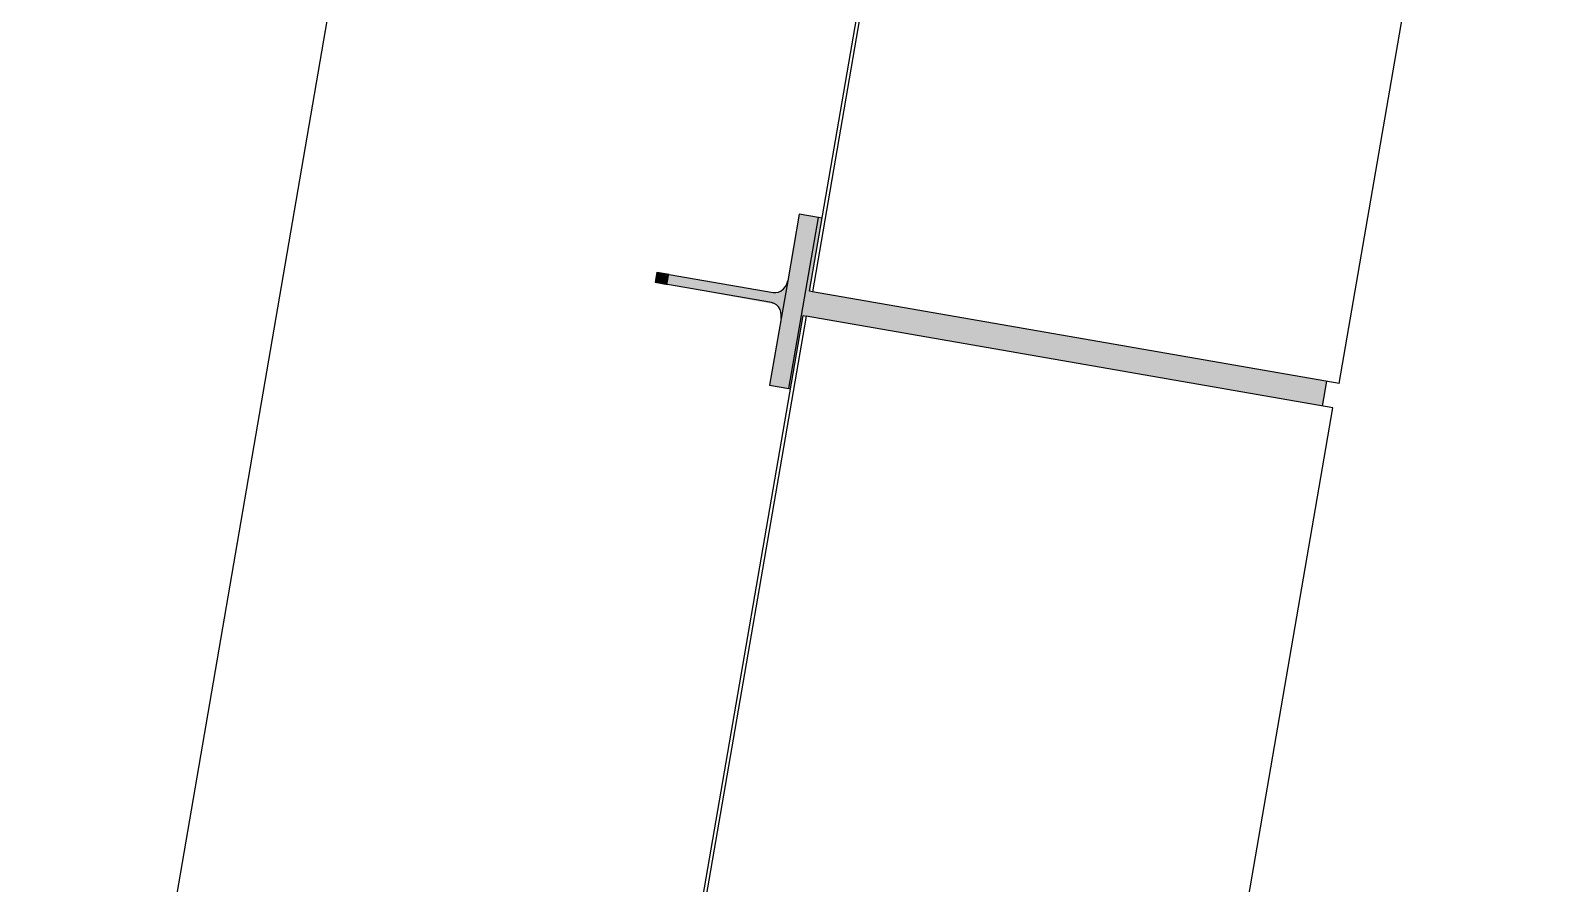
# Model space of a CAD drawing. Header units: metres. Extents: x -1164 to -1017, y 3 to 563.
# Drawn here: x -1069.462 to -1067.966, y 538.139 to 538.985 of the extents above; entities that cross this region are included whole.
import ezdxf

# ---------------------------------------------------------------- set-up
doc = ezdxf.new("R2010")
doc.units = ezdxf.units.M
doc.layers.add('A-DETL-GENF', color=7, linetype='Continuous', lineweight=9)
doc.layers.add('A-GENM', color=7, linetype='Continuous', lineweight=35)

# ---------------------------------------------------------------- blocks, each defined once
blk = doc.blocks.new('BR08_SCREEN_PANEL - NORTH PANEL-5584286-DRG 2873021 - motorway level drainage')
at = {"layer": 'A-GENM', "color": 254, "lineweight": 25, "true_color": 0xd4d4d4}
for p, q in [((-1137.242, 537.544), (-1137.0423, 538.7019)), ((-1137.0394, 538.7014), (-1137.239, 537.5435)), ((-1137.0423, 538.7019), (-1137.0394, 538.7014)), ((-1136.5177, 538.6105), (-1137.0394, 538.7014)), ((-1136.7173, 537.4526), (-1136.5177, 538.6105))]:
    blk.add_line(p, q, dxfattribs=at)
blk = doc.blocks.new('BR08_SCREEN_PANEL - NORTH PANEL-5584287-DRG 2873021 - motorway level drainage')
at = {"layer": 'A-GENM', "color": 254, "lineweight": 25, "true_color": 0xd4d4d4}
for p, q in [((-1137.036, 538.7261), (-1136.8364, 539.884)), ((-1136.8335, 539.8835), (-1137.0331, 538.7256)), ((-1136.5113, 538.6347), (-1136.3117, 539.7926)), ((-1137.0331, 538.7256), (-1137.036, 538.7261)), ((-1136.5113, 538.6347), (-1137.0331, 538.7256))]:
    blk.add_line(p, q, dxfattribs=at)
blk = doc.blocks.new('BR08_GEN_POST_0 - 360UB_BASE-TRANS-V655-DRG 2873021 - motorway level drainage')
at = {"layer": 'A-GENM', "lineweight": 25, "true_color": 0xcbc2be}
for points in [[(-0.019, 0.5432), (0.0159, 0.5435), (0.0103, 0.5458), (0.0063, 0.5503), (0.005, 0.5553), (0.005, 0.6599), (-0.005, 0.6599), (-0.0062, 0.5506), (-0.0081, 0.5478), (-0.014, 0.5441), (-0.0167, 0.5434)], [(-0.005, 0.6599), (0.005, 0.6599), (0.005, 0.672), (-0.005, 0.672), (-0.005, 0.6641)], [(-0.086, 0.5239), (0.086, 0.5239), (0.086, 0.5432), (-0.086, 0.5432), (-0.086, 0.5312)], [(-0.0125, 0), (0.0125, 0), (0.0125, 0.5201), (0.086, 0.5202), (0.086, 0.5239), (-0.086, 0.5239), (-0.086, 0.522), (-0.0125, 0.5222), (-0.0125, 0.1307)]]:
    blk.add_hatch(color=9, dxfattribs=at).paths.add_polyline_path(points)
at = {"layer": 'A-GENM', "color": 254, "lineweight": 25, "true_color": 0xd4d4d4}
for p, q in [((0.005, 0.6722), (-0.005, 0.6722)), ((-0.005, 0.6722), (-0.005, 0.6599)), ((-0.005, 0.5553), (-0.005, 0.6599)), ((0.005, 0.6599), (0.005, 0.672)), ((0.005, 0.6599), (0.005, 0.5553)), ((-0.019, 0.5432), (-0.086, 0.5432)), ((-0.086, 0.5432), (-0.086, 0.5239)), ((0.019, 0.5432), (-0.019, 0.5432)), ((0.086, 0.5432), (0.019, 0.5432)), ((0.086, 0.5239), (0.086, 0.5432)), ((-0.086, 0.5239), (0.086, 0.5239)), ((-0.086, 0.5239), (-0.086, 0.522)), ((0.086, 0.5202), (0.086, 0.5239)), ((-0.0125, 0), (0.0125, 0)), ((-0.0125, 0), (0.0125, 0))]:
    blk.add_line(p, q, dxfattribs=at)
at = {"layer": 'A-GENM', "color": 254, "lineweight": 25, "true_color": 0xd4d4d4, "flags": 128}
for points in [[(-0.019, 0.5432), (-0.0159, 0.5435), (-0.0129, 0.5444), (-0.0103, 0.5458), (-0.0081, 0.5478), (-0.0064, 0.5501), (-0.0054, 0.5526), (-0.005, 0.5553)], [(0.005, 0.5553), (0.0054, 0.5526), (0.0064, 0.5501), (0.0081, 0.5478), (0.0103, 0.5458), (0.0129, 0.5444), (0.0159, 0.5435), (0.019, 0.5432)]]:
    blk.add_lwpolyline(points, dxfattribs=at)

msp = doc.modelspace()

# ---------------------------------------------------------------- linework, layer by layer
at = {"layer": 'A-DETL-GENF', "color": 161, "lineweight": 25, "true_color": 0xa3a3ff}
msp.add_line((-1074.1565546, 509.9863047), (-1068.4121644, 543.388454), dxfattribs=at)

# ---------------------------------------------------------------- block references
at = {"layer": 'A-GENM', "color": 254, "lineweight": 25, "true_color": 0xd4d4d4}
for name in ['BR08_SCREEN_PANEL - NORTH PANEL-5584287-DRG 2873021 - motorway level drainage', 'BR08_SCREEN_PANEL - NORTH PANEL-5584286-DRG 2873021 - motorway level drainage']:
    msp.add_blockref(name, (68.3458246, 0), dxfattribs=at)
at = {"layer": 'A-GENM', "color": 254, "lineweight": 25, "true_color": 0xd4d4d4, "rotation": 80.11694433935058}
msp.add_blockref('BR08_GEN_POST_0 - 360UB_BASE-TRANS-V655-DRG 2873021 - motorway level drainage', (-1068.1799406, 538.6245594), dxfattribs=at)

doc.saveas('drawing.dxf')
